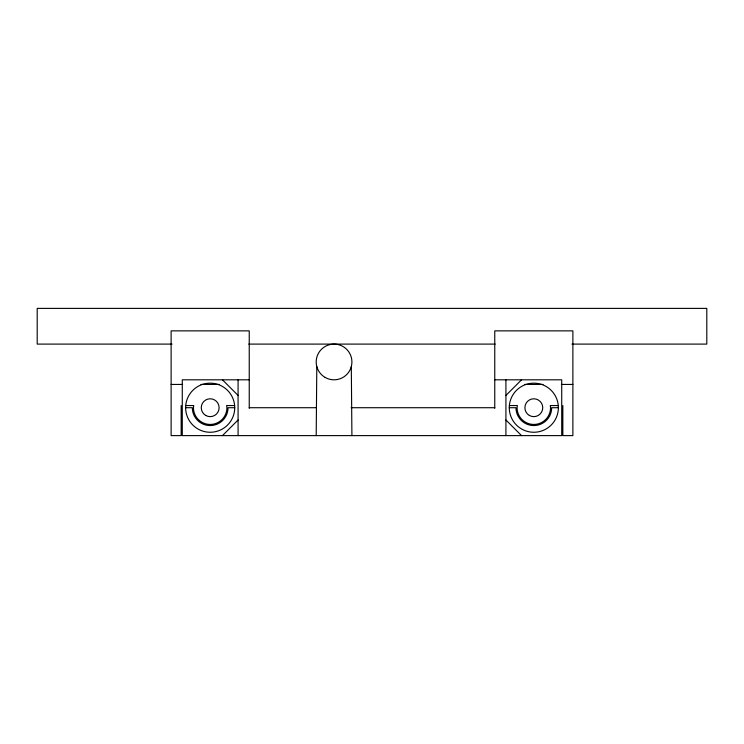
<?xml version="1.0" encoding="UTF-8"?>
<svg xmlns="http://www.w3.org/2000/svg" width="744" height="744" viewBox="0 0 744 744"><rect width="100%" height="100%" fill="white"/><g stroke="black" fill="none" stroke-linecap="round" stroke-linejoin="round"><path stroke-width="1.12" d="M316.805 366.578L316.2 435.612M222.456 435.612L238.08 419.988M505.92 395.436L521.544 379.812M172.05 344.1L37.2 344.1L37.2 308.388L706.8 308.388L706.8 344.1L571.95 344.1M248.775 344.1L495.225 344.1M249.24 379.812L182.28 379.812L182.28 435.612L561.72 435.612L561.72 379.812L494.76 379.812M171.12 384.434L182.606 384.434M200.992 384.434L219.368 384.434M524.632 384.434L543.008 384.434M561.394 384.434L572.88 384.434M185.73 405.545L193.728 405.545L193.44 407.712A16.74 16.74 0 0 0 210.18 424.452A16.74 16.74 0 0 0 226.92 407.712L226.632 405.545L234.63 405.545M509.37 405.545L517.368 405.545L517.08 407.712A16.74 16.74 0 0 0 533.82 424.452A16.74 16.74 0 0 0 550.56 407.712L550.272 405.545L558.27 405.545M185.628 407.712L192.324 407.712A17.856 17.856 0 0 0 210.18 425.568A17.856 17.856 0 0 0 228.036 407.712L234.732 407.712A24.552 24.552 0 0 1 197.904 428.972A24.552 24.552 0 0 1 197.904 386.452A24.552 24.552 0 0 1 234.732 407.712M249.24 407.712L316.414 407.712M351.149 407.712L494.76 407.712M509.268 407.712L515.964 407.712A17.856 17.856 0 0 0 533.82 425.568A17.856 17.856 0 0 0 551.676 407.712L558.372 407.712A24.552 24.552 0 0 1 521.544 428.972A24.552 24.552 0 0 1 521.544 386.452A24.552 24.552 0 0 1 558.372 407.712M505.92 419.988L521.544 435.612M222.456 379.812L238.08 395.436M351.308 366.578L351.912 435.612M562.836 405.545L562.836 435.612L572.88 435.612L572.88 330.866L494.76 330.866L494.76 408.317M505.92 379.812L505.92 435.612M249.24 408.317L249.24 330.866L171.12 330.866L171.12 435.612L181.164 435.612L181.164 405.545M238.08 379.812L238.08 435.612M325.128 377.422A17.856 17.856 0 0 0 351.912 361.956A17.856 17.856 0 0 0 325.128 346.49A17.856 17.856 0 0 0 325.128 377.422M205.716 415.44A8.928 8.928 0 0 0 219.108 407.712A8.928 8.928 0 0 0 205.716 399.984A8.928 8.928 0 0 0 205.716 415.44M529.356 415.44A8.928 8.928 0 0 0 542.748 407.712A8.928 8.928 0 0 0 529.356 399.984A8.928 8.928 0 0 0 529.356 415.44"/></g></svg>
